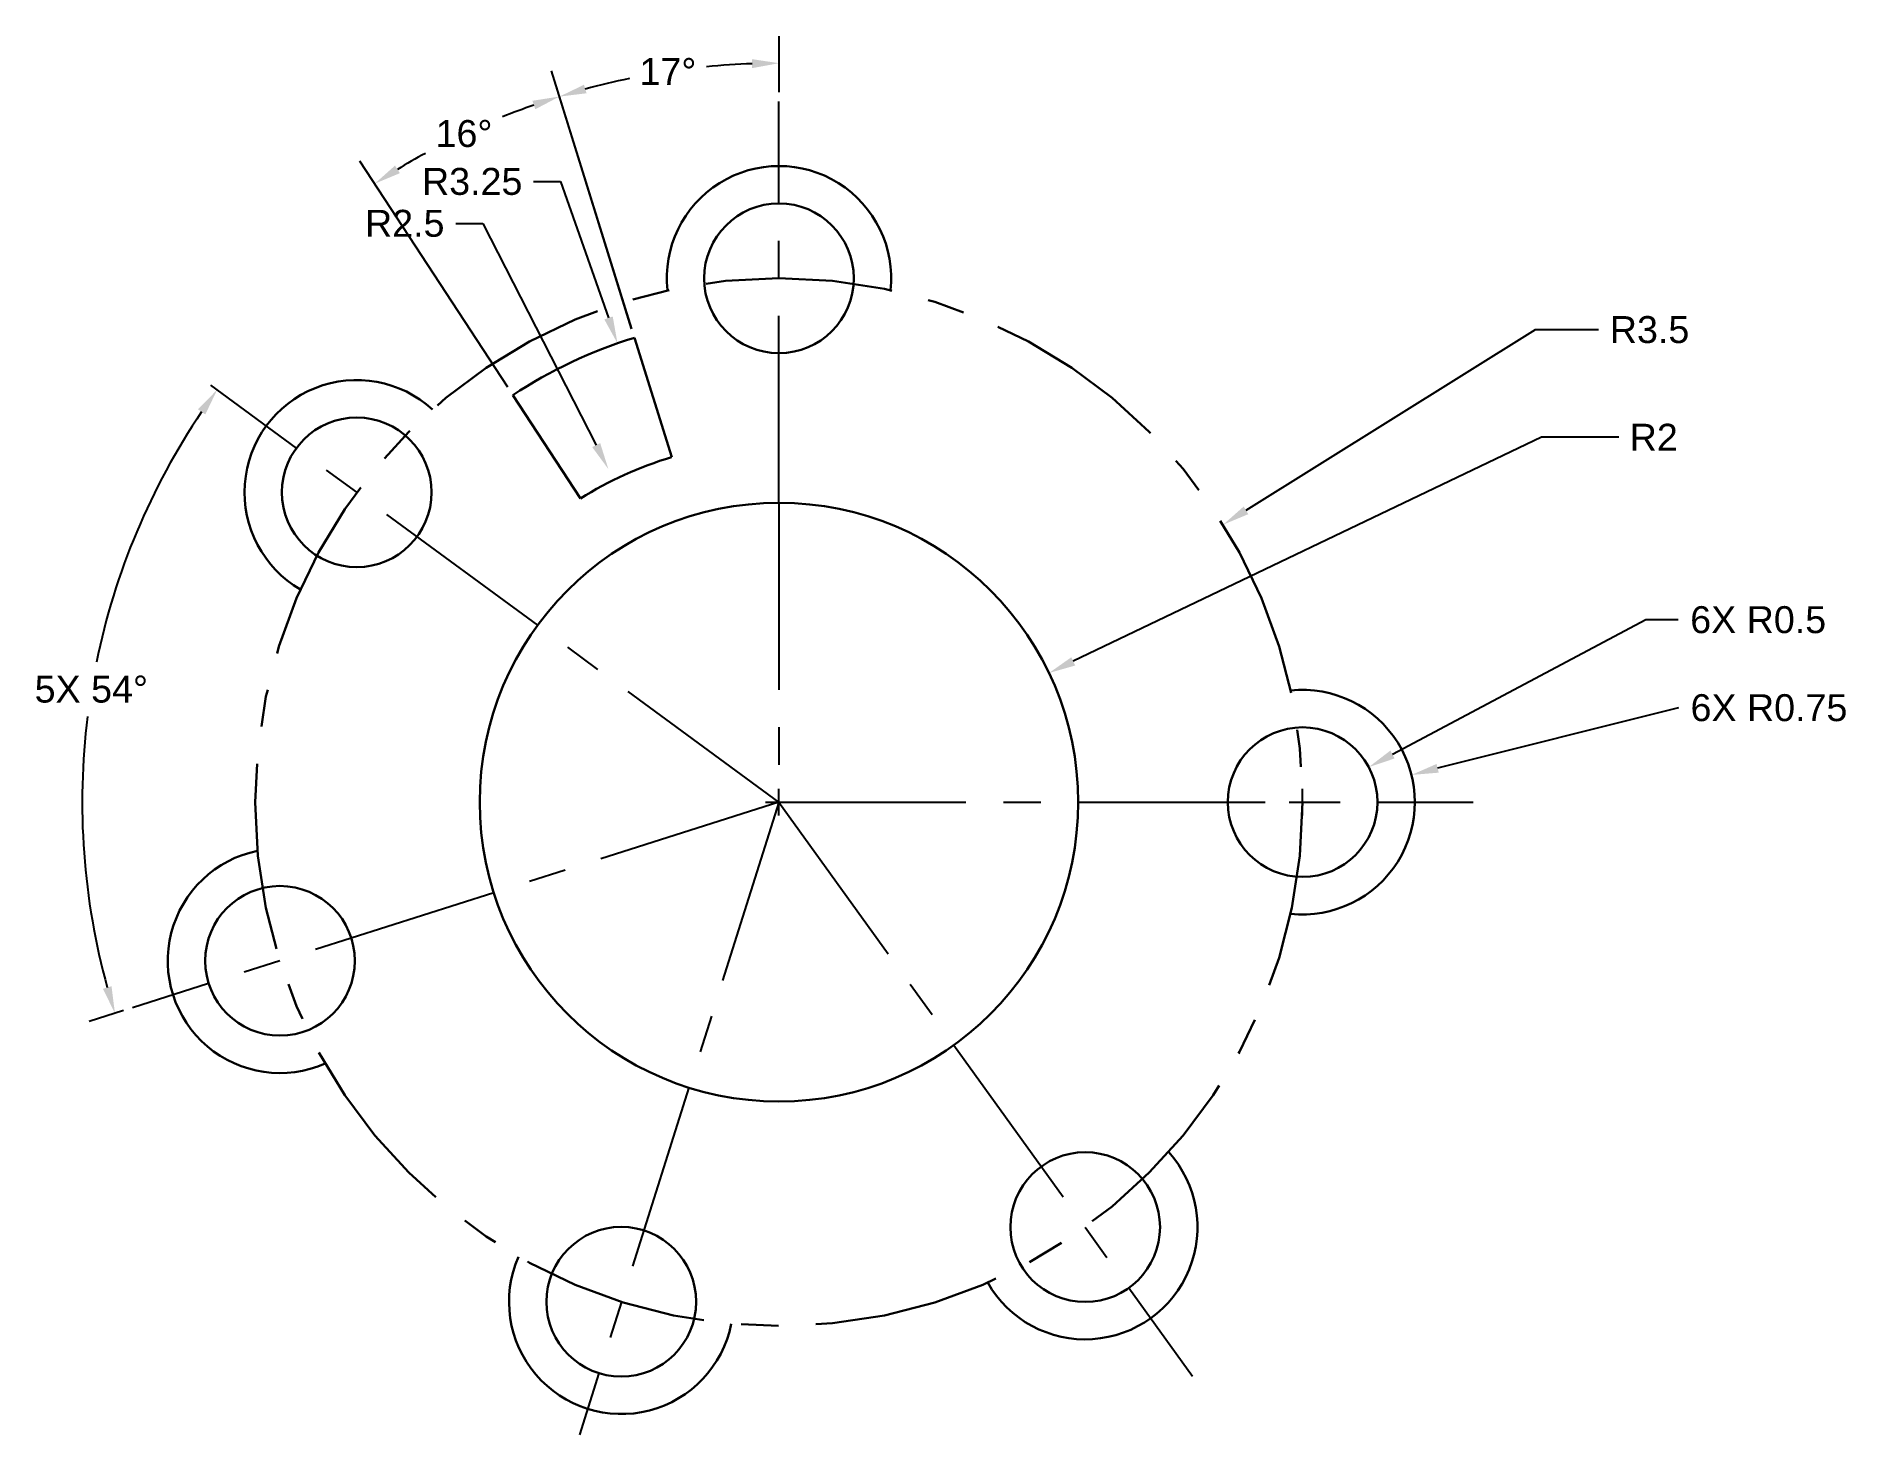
# Model space of a CAD drawing. Header units: inches. Extents: x 2.6 to 14.7, y 1.9 to 11.3.
import ezdxf

# ---------------------------------------------------------------- set-up
doc = ezdxf.new("R2010")
doc.units = ezdxf.units.IN
doc.header["$MEASUREMENT"] = 0
doc.linetypes.add('CENTER', pattern=[2, 1.25, -0.25, 0.25, -0.25])
doc.styles.get("Standard").update_dxf_attribs({"font": 'ARIALUNI.ttf'})
doc.dimstyles.get("Standard").update_dxf_attribs({"dimtxt": 0.18, "dimasz": 0.18, "dimexe": 0.18, "dimexo": 0.0625, "dimgap": 0.09, "dimtad": 0, "dimtih": 1, "dimtoh": 1, "dimdsep": 46, "dimtxsty": 'Standard', "dimcen": 0.09, "dimadec": 0, "dimazin": 2, "dimtfac": 1, "dimtofl": 0, "dimtmove": 0, "dimatfit": 3, "dimfxl": 1, "dimtolj": 1, "dimtzin": 0, "dimarcsym": 0})

# ---------------------------------------------------------------- blocks, each defined once
blk = doc.blocks.new('*D1')
at = {"color": 0, "lineweight": -2, "transparency": 16777216}
for p, q in [((12.652, 8.606), (9.522, 7.109)), ((13.168, 8.606), (12.652, 8.606)), ((7.555, 6.078), (7.555, 6.258)), ((7.465, 6.168), (7.645, 6.168))]:
    blk.add_line(p, q, dxfattribs=at)
at = {"color": 0, "transparency": 16777216}
blk.add_solid([(9.509, 7.136), (9.535, 7.081), (9.36, 7.031)], dxfattribs=at)
at = {"layer": 'Defpoints', "color": 0, "transparency": 16777216}
for p in [(9.36, 7.031), (7.555, 6.168)]:
    blk.add_point(p, dxfattribs=at)
at = {"color": 0, "transparency": 16777216, "insert": (13.402, 8.606), "char_height": 0.18, "attachment_point": 5}
blk.add_mtext('\\A1;R2', dxfattribs=at)
blk = doc.blocks.new('*D2')
at = {"color": 0, "lineweight": -2, "transparency": 16777216}
for p, q in [((12.609, 9.324), (10.676, 8.117)), ((13.033, 9.324), (12.609, 9.324)), ((7.555, 6.078), (7.555, 6.258)), ((7.465, 6.168), (7.645, 6.168))]:
    blk.add_line(p, q, dxfattribs=at)
at = {"color": 0, "transparency": 16777216}
blk.add_solid([(10.661, 8.143), (10.692, 8.092), (10.524, 8.022)], dxfattribs=at)
at = {"layer": 'Defpoints', "color": 0, "transparency": 16777216}
for p in [(10.524, 8.022), (7.555, 6.168)]:
    blk.add_point(p, dxfattribs=at)
at = {"color": 0, "transparency": 16777216, "insert": (13.374, 9.324), "char_height": 0.18, "attachment_point": 5}
blk.add_mtext('\\A1;R3.5', dxfattribs=at)
blk = doc.blocks.new('*D3')
at = {"color": 0, "lineweight": -2, "transparency": 16777216}
for p, q in [((13.35, 7.386), (11.656, 6.487)), ((13.566, 7.386), (13.35, 7.386)), ((11.055, 6.078), (11.055, 6.258)), ((10.965, 6.168), (11.145, 6.168))]:
    blk.add_line(p, q, dxfattribs=at)
at = {"color": 0, "transparency": 16777216}
blk.add_solid([(11.642, 6.513), (11.67, 6.46), (11.497, 6.402)], dxfattribs=at)
at = {"layer": 'Defpoints', "color": 0, "transparency": 16777216}
for p in [(11.497, 6.402), (11.055, 6.168)]:
    blk.add_point(p, dxfattribs=at)
at = {"color": 0, "transparency": 16777216, "insert": (14.1, 7.386), "char_height": 0.18, "attachment_point": 5}
blk.add_mtext('\\A1;6X R0.5', dxfattribs=at)
blk = doc.blocks.new('*D4')
at = {"color": 0, "lineweight": -2, "transparency": 16777216}
for p, q in [((13.568, 6.798), (11.957, 6.394)), ((11.055, 6.078), (11.055, 6.258)), ((10.965, 6.168), (11.145, 6.168))]:
    blk.add_line(p, q, dxfattribs=at)
at = {"color": 0, "transparency": 16777216}
blk.add_solid([(11.95, 6.423), (11.965, 6.365), (11.783, 6.35)], dxfattribs=at)
at = {"layer": 'Defpoints', "color": 0, "transparency": 16777216}
for p in [(11.783, 6.35), (11.055, 6.168)]:
    blk.add_point(p, dxfattribs=at)
at = {"color": 0, "transparency": 16777216, "insert": (14.172, 6.798), "char_height": 0.18, "attachment_point": 5}
blk.add_mtext('\\A1;6X R0.75', dxfattribs=at)
blk = doc.blocks.new('*D5')
at = {"color": 0, "lineweight": -2, "transparency": 16777216}
blk.add_line((3.174, 4.775), (2.945, 4.703), dxfattribs=at)
for start, end in [(145.9531, 168.414), (172.9415, 195.417)]:
    blk.add_arc((7.555, 6.168), 4.657, start, end, dxfattribs=at)
at = {"color": 0, "transparency": 16777216}
for points in [[(3.672, 8.793), (3.721, 8.758), (3.8, 8.923)], [(3.094, 4.938), (3.037, 4.921), (3.117, 4.757)]]:
    blk.add_solid(points, dxfattribs=at)
at = {"layer": 'Defpoints', "color": 0, "transparency": 16777216}
for p in [(3.757, 8.954), (3.133, 7.63), (7.555, 6.168), (7.555, 6.168), (3.234, 4.794)]:
    blk.add_point(p, dxfattribs=at)
at = {"color": 0, "transparency": 16777216, "insert": (2.959, 6.922), "char_height": 0.18, "attachment_point": 5}
blk.add_mtext('\\A1;5X 54°', dxfattribs=at)
blk = doc.blocks.new('*D6')
at = {"color": 0, "lineweight": -2, "transparency": 16777216}
for p, q in [((6.57, 9.331), (6.034, 11.054)), ((5.742, 8.94), (4.754, 10.45))]:
    blk.add_line(p, q, dxfattribs=at)
for start, end in [(109.3838, 111.9735), (118.6005, 121.0998)]:
    blk.add_arc((7.555, 6.168), 4.937, start, end, dxfattribs=at)
at = {"color": 0, "transparency": 16777216}
for points in [[(5.907, 10.854), (5.926, 10.797), (6.087, 10.882)], [(5.021, 10.37), (4.989, 10.421), (4.853, 10.3)]]:
    blk.add_solid(points, dxfattribs=at)
at = {"layer": 'Defpoints', "color": 0, "transparency": 16777216}
for p in [(5.658, 10.726), (6.589, 9.271), (5.776, 8.888), (6.838, 8.473), (6.228, 8.197)]:
    blk.add_point(p, dxfattribs=at)
at = {"color": 0, "transparency": 16777216, "insert": (5.45, 10.634), "char_height": 0.18, "attachment_point": 5}
blk.add_mtext('\\A1;16°', dxfattribs=at)
blk = doc.blocks.new('*D7')
at = {"color": 0, "lineweight": -2, "transparency": 16777216}
for p, q in [((7.556, 10.911), (7.556, 11.285)), ((6.571, 9.33), (6.034, 11.054))]:
    blk.add_line(p, q, dxfattribs=at)
for start, end in [(92.0885, 95.6299), (101.6893, 105.2063)]:
    blk.add_arc((7.556, 6.167), 4.938, start, end, dxfattribs=at)
at = {"color": 0, "transparency": 16777216}
for points in [[(7.375, 11.132), (7.376, 11.072), (7.556, 11.105)], [(6.269, 10.904), (6.252, 10.961), (6.088, 10.882)]]:
    blk.add_solid(points, dxfattribs=at)
at = {"layer": 'Defpoints', "color": 0, "transparency": 16777216}
for p in [(7.06, 11.08), (7.556, 10.848), (6.589, 9.27), (6.838, 8.472), (7.556, 8.167)]:
    blk.add_point(p, dxfattribs=at)
at = {"color": 0, "transparency": 16777216, "insert": (6.813, 11.049), "char_height": 0.18, "attachment_point": 5}
blk.add_mtext('\\A1;17°', dxfattribs=at)
blk = doc.blocks.new('*D10')
at = {"color": 0, "lineweight": -2, "transparency": 16777216}
for p, q in [((5.915, 10.314), (6.095, 10.314)), ((6.095, 10.314), (6.416, 9.403)), ((7.555, 6.078), (7.555, 6.258)), ((7.465, 6.168), (7.645, 6.168))]:
    blk.add_line(p, q, dxfattribs=at)
at = {"color": 0, "transparency": 16777216}
blk.add_solid([(6.444, 9.413), (6.388, 9.393), (6.476, 9.233)], dxfattribs=at)
at = {"layer": 'Defpoints', "color": 0, "transparency": 16777216}
for p in [(6.476, 9.233), (7.555, 6.168)]:
    blk.add_point(p, dxfattribs=at)
at = {"color": 0, "transparency": 16777216, "insert": (5.505, 10.314), "char_height": 0.18, "attachment_point": 5}
blk.add_mtext('\\A1;R3.25', dxfattribs=at)
blk = doc.blocks.new('*D11')
at = {"color": 0, "lineweight": -2, "transparency": 16777216}
for p, q in [((5.395, 10.034), (5.575, 10.034)), ((5.575, 10.034), (6.333, 8.553)), ((7.555, 6.078), (7.555, 6.258)), ((7.465, 6.168), (7.645, 6.168))]:
    blk.add_line(p, q, dxfattribs=at)
at = {"color": 0, "transparency": 16777216}
blk.add_solid([(6.36, 8.567), (6.307, 8.54), (6.415, 8.393)], dxfattribs=at)
at = {"layer": 'Defpoints', "color": 0, "transparency": 16777216}
for p in [(6.415, 8.393), (7.555, 6.168)]:
    blk.add_point(p, dxfattribs=at)
at = {"color": 0, "transparency": 16777216, "insert": (5.054, 10.034), "char_height": 0.18, "attachment_point": 5}
blk.add_mtext('\\A1;R2.5', dxfattribs=at)

msp = doc.modelspace()

# ---------------------------------------------------------------- linework, layer by layer
at = {"linetype": 'CENTER'}
for p, q in [((7.555, 8.168), (7.555, 10.849)), ((7.555, 6.168), (3.757, 8.954)), ((7.555, 8.168), (7.555, 6.168)), ((7.555, 6.168), (3.234, 4.794)), ((7.555, 6.168), (6.221, 1.941)), ((7.555, 6.168), (12.195, 6.168)), ((7.555, 6.168), (10.319, 2.333))]:
    msp.add_line(p, q, dxfattribs=at)
at = {"lineweight": 30}
for p, q in [((6.838, 8.473), (6.589, 9.271)), ((6.228, 8.197), (5.776, 8.888))]:
    msp.add_line(p, q, dxfattribs=at)
for centre, radius in [((7.555, 9.668), 0.5), ((4.733, 8.238), 0.5), ((7.555, 6.168), 2), ((11.055, 6.168), 0.5), ((4.22, 5.108), 0.5), ((9.602, 3.329), 0.5), ((6.501, 2.83), 0.5)]:
    msp.add_circle(centre, radius, dxfattribs=at)
at = {"linetype": 'CENTER', "lineweight": 30}
msp.add_circle((7.555, 6.168), 3.5, dxfattribs=at)
at = {"lineweight": 30}
for centre, radius, start, end in [((7.555, 9.668), 0.75, 353.8494, 186.1506), ((7.555, 6.168), 3.25, 107.2948, 123.1887), ((4.733, 8.238), 0.75, 47.5879, 239.8892), ((7.555, 6.078), 2.5, 106.6816, 122.0596), ((11.055, 6.168), 0.75, 263.8494, 96.1506), ((4.22, 5.108), 0.75, 101.4809, 293.7822), ((9.602, 3.329), 0.75, 209.636, 41.9373), ((6.501, 2.83), 0.75, 156.324, 348.6253)]:
    msp.add_arc(centre, radius, start, end, dxfattribs=at)

# ---------------------------------------------------------------- dimensions: what is measured, and where the dimension line sits
for base, line1, line2, picture, middle in [((7.06, 11.08), ((7.556, 8.167), (7.556, 10.848)), ((6.838, 8.472), (6.589, 9.27)), '*D7', (6.813, 11.049)), ((5.658, 10.726), ((6.838, 8.473), (6.589, 9.271)), ((6.228, 8.197), (5.776, 8.888)), '*D6', (5.45, 10.634))]:
    dim = msp.add_angular_dim_2l(base=base, line1=line1, line2=line2, dimstyle='Standard')
    dim.commit()
    dim.dimension.update_dxf_attribs({"geometry": picture, "text_midpoint": middle})
for mpoint, picture, middle in [((6.476, 9.233), '*D10', (5.505, 10.314)), ((6.415, 8.393), '*D11', (5.054, 10.034)), ((10.524, 8.022), '*D2', (13.374, 9.324)), ((9.36, 7.031), '*D1', (13.402, 8.606))]:
    dim = msp.add_radius_dim(center=(7.555, 6.168), mpoint=mpoint, dimstyle='Standard')
    dim.commit()
    dim.dimension.update_dxf_attribs({"geometry": picture, "text_midpoint": middle, "dimtype": 164})
dim = msp.add_angular_dim_2l(base=(3.133, 7.63), line1=((7.555, 6.168), (3.234, 4.794)), line2=((7.555, 6.168), (3.757, 8.954)), text='5X <>', dimstyle='Standard')
dim.commit()
dim.dimension.update_dxf_attribs({"geometry": '*D5', "text_midpoint": (2.959, 6.922)})
for mpoint, picture, middle in [((11.497, 6.402), '*D3', (14.1, 7.386)), ((11.783, 6.35), '*D4', (13.568, 6.798))]:
    dim = msp.add_radius_dim(center=(11.055, 6.168), mpoint=mpoint, text='6X <>', dimstyle='Standard')
    dim.commit()
    dim.dimension.update_dxf_attribs({"geometry": picture, "text_midpoint": middle, "dimtype": 164})

doc.saveas('drawing.dxf')
